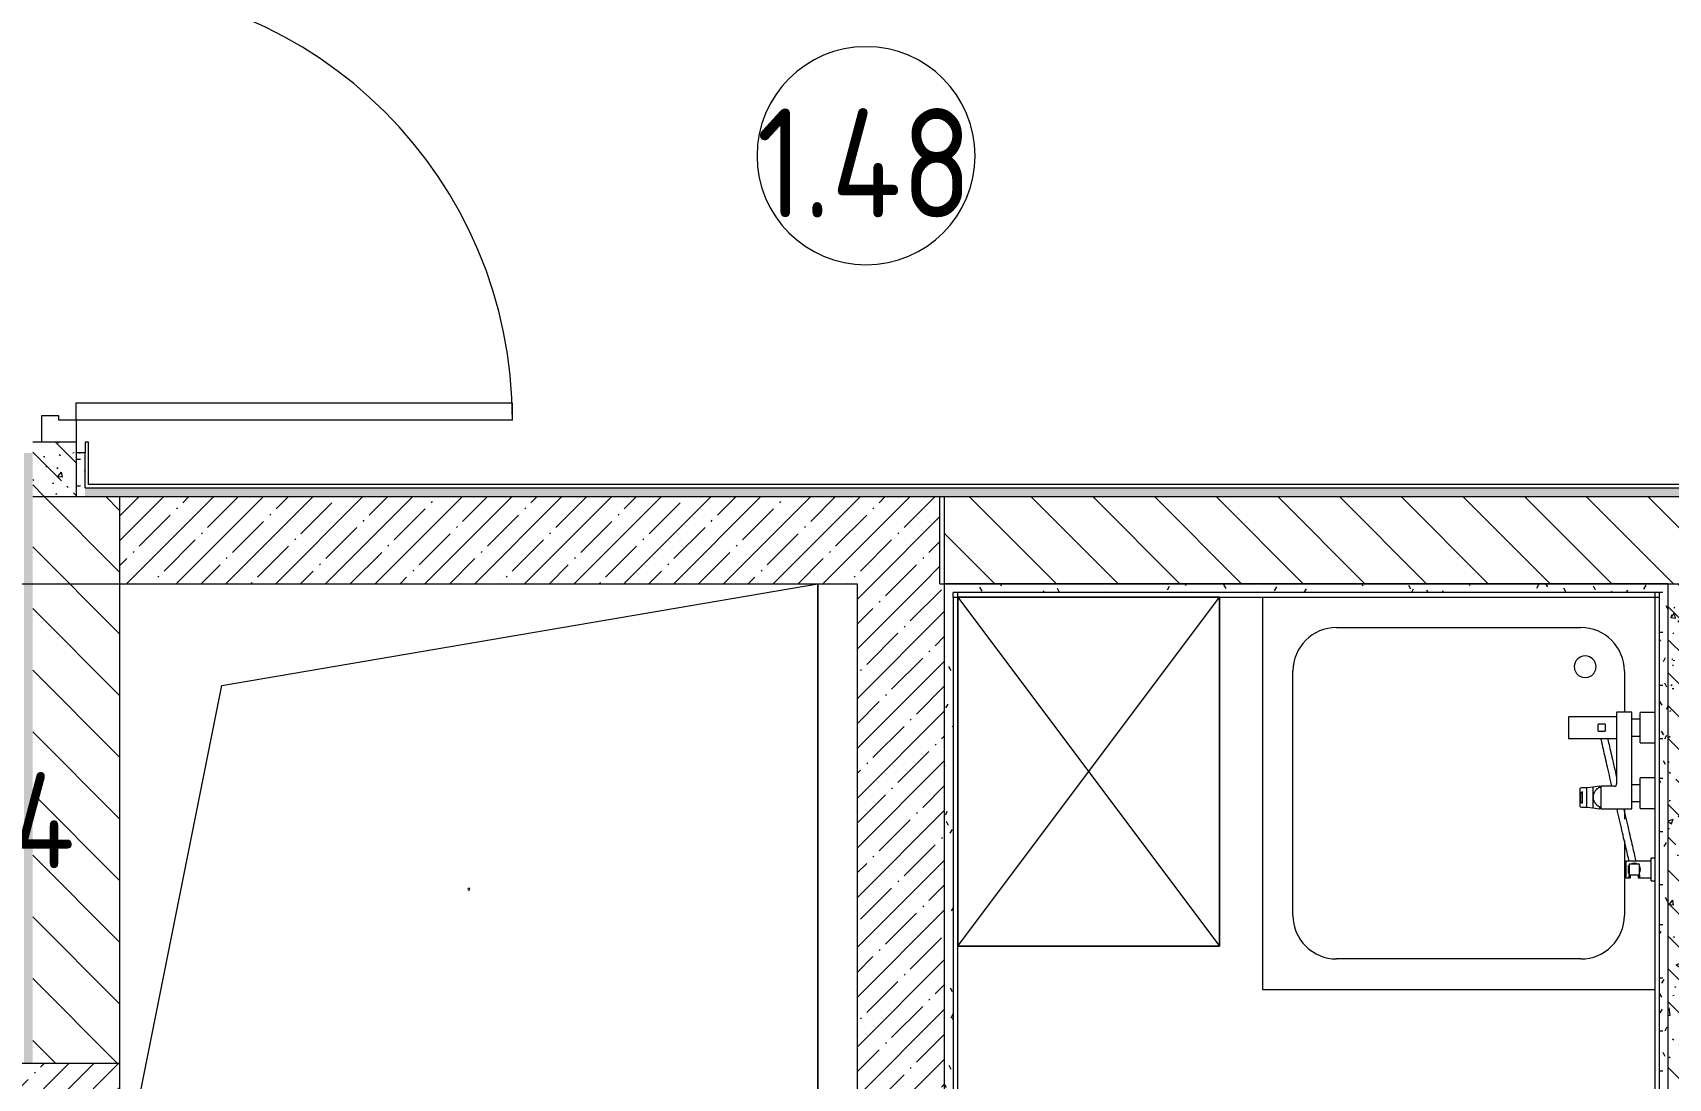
# Model space of a CAD drawing. Header units: millimetres. Extents: x 35881 to 234190, y -8553 to 29063.
# Drawn here: x 66560 to 70310, y 12266 to 14663 of the extents above; entities that cross this region are included whole.
import ezdxf

# ---------------------------------------------------------------- set-up
doc = ezdxf.new("R2010")
doc.units = ezdxf.units.MM
doc.linetypes.add('Осевая', pattern=[3175, 635, -476.25, 1587.5, -476.25])
for name, color, linetype, lineweight in [('A-AREA-IDEN', 7, 'Continuous', 9), ('A-DOOR', 7, 'Continuous', 9), ('A-DOOR-1', 7, 'Continuous', 13), ('A-DOOR-FRAM', 7, 'Continuous', 13), ('A-GENM', 7, 'Continuous', 9), ('A-WALL', 7, 'Continuous', 9), ('E-ELEC-FIXT-IDEN', 7, 'Continuous', 9), ('I-WALL', 7, 'Continuous', 9), ('P-SANR-FIXT', 7, 'Continuous', 9), ('S-COLS', 7, 'Continuous', 9), ('Оси-2', 7, 'Осевая', 9)]:
    doc.layers.add(name, color=color, linetype=linetype, lineweight=lineweight)
for name, color, linetype, lineweight, true_color in [('A-WALL-1', 7, 'Continuous', 9, 0x3c3c3c), ('A-WALL-FNSH-1', 7, 'Continuous', 9, 0x3c3c3c), ('I-FURN-1', 7, 'Continuous', 9, 0xf0f0f0)]:
    doc.layers.add(name, color=color, linetype=linetype, lineweight=lineweight, true_color=true_color)
doc.styles.add('GOST Common', font='GOST_Common.ttf', dxfattribs={"width": 0.9, "height": 220})
doc.styles.add('GOST Common_1', font='GOST_Common.ttf', dxfattribs={"width": 0.9, "height": 250})
pattern_1 = [(45, (0, 0), (-57.02463, 57.02463), []), (45, (57.025, 0), (-57.02463, 57.02463), [100.806, -20.161, 3.353, -16.808])]
pattern_2 = [(135, (0, 0), (-75.43415, -75.43415), [106.68, -17.78, 3.556, -17.78]), (135, (0, 75.39), (-75.43415, -75.43415), []), (50, (0, 0), (127.52922, -11.15758), [13.335, -146.685]), (355, (0, 0), (-24.66966, 133.74002), [10.668, -117.348]), (100.451, (10.63, -0.93), (102.85973, 122.58178), [11.333, -124.663]), (46.184, (0, 35.56), (189.75516, -29.43036), [20.002, -220.027]), (96.636, (15.81, 33.1), (166.1822, 173.1996), [17, -186.995]), (351.184, (0, 35.56), (166.18393, 173.1976), [16.002, -176.022]), (21, (17.78, 26.67), (106.13027, -71.58603), [13.335, -146.685]), (326, (17.78, 26.67), (43.26188, 128.93175), [10.668, -117.348]), (71.451, (26.62, 20.7), (149.39198, 57.34505), [11.333, -124.663]), (37.5, (0, 0), (2.162228, 59.188357), [3.353, -112.573, 3.353, -115.773, -117.792]), (37.5, (0, 0), (2.162228, 59.188357), [-235.052, 3.353, -114.44]), (7.5, (0, 0), (46.773857, 70.12615), [3.353, -64.567, 3.353, -109.906, -44.894]), (7.5, (0, 0), (46.773857, 70.12615), [-181.178, 3.353, -41.542]), (327.5, (-39.65, 0), (94.91367, -4.010093), [3.353, -41.097, 3.353, -135.331, -184.023]), (327.5, (-39.65, 0), (94.91367, -4.010093), [-183.134, 3.353, -180.67]), (317.5, (-57.43, 0), (103.69057, 17.79882), [3.353, -54.432, 3.353, -88.748, -130.683]), (317.5, (-57.43, 0), (103.69057, 17.79882), [-149.885, 3.353, -127.33])]
pattern_3 = [(135, (0, 0), (-70.71068, -70.71068), [])]
pattern_4 = [(0, (0, 0), (121.92, 30.48), [10.058, -81.382, 10.058, -81.382, -487.68]), (0, (0, 0), (121.92, 30.48), [-182.88, 10.058, -172.822, 10.058, -81.382, -213.36]), (0, (0, 0), (121.92, 30.48), [-457.2, 10.058, -50.902, 10.058, -142.342]), (120, (45.72, 15.24), (-87.356454, 90.345817), [10.058, -81.382, 10.058, -81.382, -487.68]), (120, (45.72, 15.24), (-87.356454, 90.345817), [-182.88, 10.058, -172.822, 10.058, -81.382, -213.36]), (120, (45.72, 15.24), (-87.356454, 90.345817), [-457.2, 10.058, -50.902, 10.058, -142.342]), (240, (60.96, 76.2), (-34.563546, -120.825817), [10.058, -81.382, 10.058, -81.382, -487.68]), (240, (60.96, 76.2), (-34.563546, -120.825817), [-182.88, 10.058, -172.822, 10.058, -81.382, -213.36]), (240, (60.96, 76.2), (-34.563546, -120.825817), [-457.2, 10.058, -50.902, 10.058, -142.342])]

# ---------------------------------------------------------------- blocks, each defined once
blk = doc.blocks.new('BSC_Колонна _Прямоугольная - 600х600-23205240-План размещения напольных электротехнических лючков и розеток 1 этажа в осях 12-23')
at = {"layer": 'S-COLS'}
h = blk.add_hatch(dxfattribs=at)
h.set_pattern_fill('FP_16', color=256, style=0, pattern_type=2)
h.set_pattern_definition([(45, (-66460, -12000), (-57.02463, 57.02463), []), (45, (-66402.975, -12000), (-57.02463, 57.02463), [100.806, -20.161, 3.353, -16.808])])
h.paths.add_polyline_path([(-300, -300), (300, -300), (300, 300), (-300, 300)])
for p, q in [((300, 300), (-300, 300)), ((-300, 300), (-300, -300)), ((300, -300), (300, 300)), ((-300, -300), (300, -300))]:
    blk.add_line(p, q, dxfattribs=at)
blk = doc.blocks.new('110_Дверь_СКБ_1Ст_Внутренняя1 - Д-11 1100x2100h_кладовые _все__ коридор _между помещениями блока столовой__ моечные _все_-32089444-План размещения напольных электротехнических лючков и розеток 1 этажа в осях 12-23')
at = {"layer": 'A-DOOR'}
blk.add_arc((512.5, 50), 1000, 90, 180, dxfattribs=at)
at = {"layer": 'A-DOOR-1'}
for p, q in [((512.5, 1050), (472.5, 1050)), ((472.5, 50), (472.5, 1050)), ((512.5, 1050), (512.5, 50)), ((512.5, 50), (472.5, 50))]:
    blk.add_line(p, q, dxfattribs=at)
at = {"layer": 'A-DOOR-FRAM'}
for p, q in [((-537.5, 50), (-537.5, -30)), ((-537.5, 50), (-487.5, 50)), ((-487.5, 50), (-487.5, 10)), ((512.5, 50), (512.5, 10)), ((512.5, 50), (562.5, 50)), ((562.5, 50), (562.5, -30)), ((-477.5, 10), (-487.5, 10)), ((-477.5, 10), (-477.5, -30)), ((502.5, 10), (502.5, -30)), ((512.5, 10), (502.5, 10)), ((-537.5, -30), (-477.5, -30)), ((502.5, -30), (562.5, -30))]:
    blk.add_line(p, q, dxfattribs=at)
blk = doc.blocks.new('SND_Aquanet_Душевой поддон_HX108_Квадратный_С опорами_Сантехкомплект__$ - 900х900-30658251-План размещения напольных электротехнических лючков и розеток 1 этажа в осях 12-23')
at = {"layer": 'P-SANR-FIXT'}
for p, q in [((450, -450), (450, 449.5)), ((-280, 380), (-186.2, 380)), ((35.8, 380), (59.8, 380)), ((108.5, 380), (280, 380)), ((-380, -280), (-380, 280)), ((380, 280), (380, -280)), ((280, -380), (-280, -380)), ((-449.2, -450), (450, -450))]:
    blk.add_line(p, q, dxfattribs=at)
for centre, radius, start, end in [((-280, 280), 100, 90, 180), ((280, 280), 100, 0, 90), ((-290, 290), 25, 90, 270), ((-290, 290), 25, 270, 90), ((-280, -280), 100, 180, 270), ((280, -280), 100, 270, 0)]:
    blk.add_arc(centre, radius, start, end, dxfattribs=at)
blk = doc.blocks.new('GM_Отверстие прямоугольное _в плите_ - Отверстие-21957881-План размещения напольных электротехнических лючков и розеток 1 этажа в осях 12-23')
at = {"layer": 'A-GENM'}
for p, q in [((-566.7, 466.7), (800, 700)), ((800, 700), (800, -700)), ((800, -700), (800, 700)), ((-800, -700), (-566.7, 466.7)), ((800, -700), (-800, -700)), ((-800, -700), (800, -700))]:
    blk.add_line(p, q, dxfattribs=at)
for start, end in [(360, 180), (180, 360)]:
    blk.add_arc((0, 0), 2.5, start, end, dxfattribs=at)
blk = doc.blocks.new('Шкаф параметрический - 1_269-25646702-План размещения напольных электротехнических лючков и розеток 1 этажа в осях 12-23')
at = {"layer": 'I-FURN-1'}
for p, q in [((0, 0), (600, 800)), ((0, 800), (600, 0)), ((600, 800), (0, 800)), ((0, 800), (0, 0)), ((0, 0), (0, 800)), ((0, 800), (600, 800)), ((600, 0), (600, 800)), ((600, 800), (600, 0)), ((0, 0), (600, 0)), ((600, 0), (0, 0))]:
    blk.add_line(p, q, dxfattribs=at)
blk = doc.blocks.new('Смеситель для ванны с душевым гарнитуром - Смеситель для ванны с душевым гарнитуром-V227-План размещения напольных электротехнических лючков и розеток 1 этажа в осях 12-23')
at = {"layer": 'P-SANR-FIXT'}
for p, q in [((70081.5, 13094.5), (70081.5, 13045.5)), ((70191.5, 13095), (70082, 13095)), ((70191.5, 13105), (70191.5, 12941)), ((70191.5, 13105), (70191.5, 12941)), ((70225.5, 13106), (70192.5, 13106)), ((70225.5, 13106), (70192.5, 13106)), ((70226.5, 12885), (70226.5, 13105)), ((70226.5, 12885), (70226.5, 13105)), ((70245.8, 13089.3), (70226.5, 13089.3)), ((70245.8, 13035), (70245.8, 13105)), ((70278.8, 13105), (70245.8, 13105)), ((70245.8, 13035), (70245.8, 13105)), ((70278.8, 13105), (70245.8, 13105)), ((70165.5, 13078), (70149.5, 13078)), ((70149.5, 13077.5), (70149.5, 13078)), ((70149.5, 13078), (70149.5, 13077.5)), ((70149.5, 13062.5), (70149.5, 13077.5)), ((70149.5, 13062.5), (70149.5, 13062)), ((70149.5, 13062), (70149.5, 13062.5)), ((70149.5, 13062), (70165.5, 13062)), ((70165.5, 13077.5), (70165.5, 13078)), ((70165.5, 13078), (70165.5, 13077.5)), ((70165.5, 13077.5), (70165.5, 13062.5)), ((70165.5, 13062.5), (70165.5, 13062)), ((70165.5, 13062), (70165.5, 13062.5)), ((70226.5, 13050.8), (70245.8, 13050.8)), ((70082, 13045), (70191.5, 13045)), ((70245.8, 13035), (70278.8, 13035)), ((70245.8, 13035), (70278.8, 13035)), ((70245.8, 12939.3), (70226.5, 12939.3)), ((70245.8, 12885), (70245.8, 12955)), ((70278.8, 12955), (70245.8, 12955)), ((70245.8, 12885), (70245.8, 12955)), ((70278.8, 12955), (70245.8, 12955)), ((70111.2, 12932), (70107.7, 12931.5)), ((70107.7, 12888.5), (70107.7, 12931.5)), ((70109.6, 12899.6), (70109.6, 12920.4)), ((70109.6, 12920.4), (70112.6, 12920.4)), ((70109.9, 12922.5), (70112.4, 12922.5)), ((70120, 12932), (70111.2, 12932)), ((70111.7, 12922.5), (70111.7, 12920.4)), ((70112.4, 12922.5), (70114, 12922.5)), ((70113.8, 12922.5), (70112.4, 12922.5)), ((70112.6, 12920.4), (70112.6, 12899.6)), ((70122.4, 12932.2), (70120, 12932)), ((70124, 12932.4), (70122.4, 12932.2)), ((70122.4, 12932.2), (70122.4, 12887.8)), ((70136.8, 12934), (70123.9, 12932.4)), ((70152.5, 12935.9), (70136.8, 12934)), ((70136.8, 12934), (70136.8, 12886)), ((70152.5, 12935.9), (70153.2, 12935.9)), ((70153.2, 12932.5), (70153.2, 12935.9)), ((70155, 12935), (70155, 12885)), ((70155, 12935), (70155, 12885)), ((70186.5, 12936), (70156, 12936)), ((70186.5, 12936), (70156, 12936)), ((70226.5, 12900.8), (70245.8, 12900.8)), ((70107.7, 12888.5), (70111.2, 12888)), ((70109.6, 12899.6), (70112.6, 12899.6)), ((70112.4, 12897.5), (70109.9, 12897.5)), ((70111.2, 12888), (70120, 12888)), ((70111.7, 12899.6), (70111.7, 12897.5)), ((70112.4, 12897.5), (70113.8, 12897.5)), ((70112.4, 12897.5), (70114, 12897.5)), ((70120, 12888.1), (70122.4, 12887.8)), ((70122.4, 12887.8), (70124, 12887.6)), ((70123.9, 12887.6), (70136.8, 12886)), ((70136.8, 12886), (70152.5, 12884.1)), ((70153.2, 12884.1), (70152.5, 12884.1)), ((70153.2, 12884.1), (70153.2, 12889)), ((70156, 12884), (70225.5, 12884)), ((70156, 12884), (70225.5, 12884)), ((70245.8, 12885), (70278.8, 12885)), ((70245.8, 12885), (70278.8, 12885)), ((70270.8, 12764.3), (70212.8, 12764.3)), ((70212.8, 12764.3), (70212.8, 12725.8)), ((70220.1, 12753.4), (70218.6, 12753.4)), ((70220.1, 12753.4), (70218.6, 12753.4)), ((70220.1, 12753.4), (70218.6, 12753.4)), ((70220.1, 12753.4), (70218.6, 12753.4)), ((70220.1, 12753.4), (70218.6, 12753.4)), ((70220.1, 12753.4), (70218.6, 12753.4)), ((70220.1, 12753.4), (70218.6, 12753.4)), ((70220.1, 12753.4), (70218.6, 12753.4)), ((70218.6, 12750.2), (70218.6, 12753.4)), ((70218.6, 12753.4), (70218.6, 12750.2)), ((70218.6, 12750.2), (70218.6, 12753.4)), ((70218.6, 12753.4), (70218.6, 12750.2)), ((70218.6, 12750.2), (70218.6, 12753.4)), ((70218.6, 12753.4), (70218.6, 12750.2)), ((70218.6, 12750.2), (70218.6, 12753.4)), ((70218.6, 12753.4), (70218.6, 12750.2)), ((70218.6, 12750.2), (70218.6, 12753.4)), ((70218.6, 12753.4), (70218.6, 12750.2)), ((70218.6, 12750.2), (70218.6, 12753.4)), ((70218.6, 12753.4), (70218.6, 12750.2)), ((70218.6, 12750.2), (70218.6, 12753.4)), ((70218.6, 12753.4), (70218.6, 12750.2)), ((70218.6, 12750.2), (70218.6, 12753.4)), ((70218.6, 12753.4), (70218.6, 12750.2)), ((70218.6, 12750.2), (70220.1, 12750.2)), ((70218.6, 12750.2), (70220.1, 12750.2)), ((70218.6, 12750.2), (70220.1, 12750.2)), ((70218.6, 12750.2), (70220.1, 12750.2)), ((70218.6, 12750.2), (70220.1, 12750.2)), ((70218.6, 12750.2), (70220.1, 12750.2)), ((70218.6, 12750.2), (70220.1, 12750.2)), ((70218.6, 12750.2), (70220.1, 12750.2)), ((70220.1, 12757), (70220.1, 12733)), ((70244.1, 12757), (70220.1, 12757)), ((70244.1, 12733), (70244.1, 12757)), ((70278.8, 12771), (70270.8, 12771)), ((70270.8, 12769.4), (70270.8, 12771)), ((70270.8, 12771), (70270.8, 12769.4)), ((70270.8, 12720.6), (70270.8, 12769.4)), ((70212.8, 12725.8), (70220.3, 12725.8)), ((70220.1, 12748.9), (70218.6, 12748.9)), ((70220.1, 12748.9), (70218.6, 12748.9)), ((70220.1, 12748.9), (70218.6, 12748.9)), ((70220.1, 12748.9), (70218.6, 12748.9)), ((70220.1, 12748.9), (70218.6, 12748.9)), ((70220.1, 12748.9), (70218.6, 12748.9)), ((70220.1, 12748.9), (70218.6, 12748.9)), ((70220.1, 12748.9), (70218.6, 12748.9)), ((70218.6, 12745.6), (70218.6, 12748.9)), ((70218.6, 12748.9), (70218.6, 12745.6)), ((70218.6, 12745.6), (70218.6, 12748.9)), ((70218.6, 12748.9), (70218.6, 12745.6)), ((70218.6, 12745.6), (70218.6, 12748.9)), ((70218.6, 12748.9), (70218.6, 12745.6)), ((70218.6, 12745.6), (70218.6, 12748.9)), ((70218.6, 12748.9), (70218.6, 12745.6)), ((70218.6, 12745.6), (70218.6, 12748.9)), ((70218.6, 12748.9), (70218.6, 12745.6)), ((70218.6, 12745.6), (70218.6, 12748.9)), ((70218.6, 12748.9), (70218.6, 12745.6)), ((70218.6, 12745.6), (70218.6, 12748.9)), ((70218.6, 12748.9), (70218.6, 12745.6)), ((70218.6, 12745.6), (70218.6, 12748.9)), ((70218.6, 12748.9), (70218.6, 12745.6)), ((70218.6, 12745.6), (70220.1, 12745.6)), ((70218.6, 12745.6), (70220.1, 12745.6)), ((70218.6, 12745.6), (70220.1, 12745.6)), ((70218.6, 12745.6), (70220.1, 12745.6)), ((70218.6, 12745.6), (70220.1, 12745.6)), ((70218.6, 12745.6), (70220.1, 12745.6)), ((70218.6, 12745.6), (70220.1, 12745.6)), ((70218.6, 12745.6), (70220.1, 12745.6)), ((70220.1, 12744.4), (70218.6, 12744.4)), ((70220.1, 12744.4), (70218.6, 12744.4)), ((70220.1, 12744.4), (70218.6, 12744.4)), ((70220.1, 12744.4), (70218.6, 12744.4)), ((70220.1, 12744.4), (70218.6, 12744.4)), ((70220.1, 12744.4), (70218.6, 12744.4)), ((70220.1, 12744.4), (70218.6, 12744.4)), ((70220.1, 12744.4), (70218.6, 12744.4)), ((70218.6, 12741.1), (70218.6, 12744.4)), ((70218.6, 12744.4), (70218.6, 12741.1)), ((70218.6, 12741.1), (70218.6, 12744.4)), ((70218.6, 12744.4), (70218.6, 12741.1)), ((70218.6, 12741.1), (70218.6, 12744.4)), ((70218.6, 12744.4), (70218.6, 12741.1)), ((70218.6, 12741.1), (70218.6, 12744.4)), ((70218.6, 12744.4), (70218.6, 12741.1)), ((70218.6, 12741.1), (70218.6, 12744.4)), ((70218.6, 12744.4), (70218.6, 12741.1)), ((70218.6, 12741.1), (70218.6, 12744.4)), ((70218.6, 12744.4), (70218.6, 12741.1)), ((70218.6, 12741.1), (70218.6, 12744.4)), ((70218.6, 12744.4), (70218.6, 12741.1)), ((70218.6, 12741.1), (70218.6, 12744.4)), ((70218.6, 12744.4), (70218.6, 12741.1)), ((70218.6, 12741.1), (70220.1, 12741.1)), ((70218.6, 12741.1), (70220.1, 12741.1)), ((70218.6, 12741.1), (70220.1, 12741.1)), ((70218.6, 12741.1), (70220.1, 12741.1)), ((70218.6, 12741.1), (70220.1, 12741.1)), ((70218.6, 12741.1), (70220.1, 12741.1)), ((70218.6, 12741.1), (70220.1, 12741.1)), ((70218.6, 12741.1), (70220.1, 12741.1)), ((70220.1, 12739.8), (70218.6, 12739.8)), ((70220.1, 12739.8), (70218.6, 12739.8)), ((70220.1, 12739.8), (70218.6, 12739.8)), ((70220.1, 12739.8), (70218.6, 12739.8)), ((70220.1, 12739.8), (70218.6, 12739.8)), ((70220.1, 12739.8), (70218.6, 12739.8)), ((70220.1, 12739.8), (70218.6, 12739.8)), ((70220.1, 12739.8), (70218.6, 12739.8)), ((70218.6, 12736.6), (70218.6, 12739.8)), ((70218.6, 12739.8), (70218.6, 12736.6)), ((70218.6, 12736.6), (70218.6, 12739.8)), ((70218.6, 12739.8), (70218.6, 12736.6)), ((70218.6, 12736.6), (70218.6, 12739.8)), ((70218.6, 12739.8), (70218.6, 12736.6)), ((70218.6, 12736.6), (70218.6, 12739.8)), ((70218.6, 12739.8), (70218.6, 12736.6)), ((70218.6, 12736.6), (70218.6, 12739.8)), ((70218.6, 12739.8), (70218.6, 12736.6)), ((70218.6, 12736.6), (70218.6, 12739.8)), ((70218.6, 12739.8), (70218.6, 12736.6)), ((70218.6, 12736.6), (70218.6, 12739.8)), ((70218.6, 12739.8), (70218.6, 12736.6)), ((70218.6, 12736.6), (70218.6, 12739.8)), ((70218.6, 12739.8), (70218.6, 12736.6)), ((70218.6, 12736.6), (70220.1, 12736.6)), ((70218.6, 12736.6), (70220.1, 12736.6)), ((70218.6, 12736.6), (70220.1, 12736.6)), ((70218.6, 12736.6), (70220.1, 12736.6)), ((70218.6, 12736.6), (70220.1, 12736.6)), ((70218.6, 12736.6), (70220.1, 12736.6)), ((70218.6, 12736.6), (70220.1, 12736.6)), ((70218.6, 12736.6), (70220.1, 12736.6)), ((70220.1, 12733), (70244.1, 12733)), ((70220.3, 12733), (70220.3, 12725.8)), ((70220.3, 12725.8), (70220.3, 12733)), ((70220.3, 12725.8), (70222.6, 12725.8)), ((70223.1, 12726.3), (70223.1, 12733)), ((70241.1, 12733), (70241.1, 12726.3)), ((70241.6, 12725.8), (70243.6, 12725.8)), ((70243.6, 12725.8), (70243.6, 12733)), ((70243.6, 12733), (70243.6, 12725.8)), ((70243.6, 12725.8), (70270.8, 12725.8)), ((70270.8, 12720.6), (70270.8, 12719)), ((70270.8, 12719), (70270.8, 12720.6)), ((70270.8, 12719), (70278.8, 12719))]:
    blk.add_line(p, q, dxfattribs=at)
at = {"layer": 'P-SANR-FIXT', "flags": 128}
for points in [[(70180.5, 12936.3), (70179, 12942.6), (70177.6, 12948.9), (70176.2, 12955.1), (70174.8, 12961.3), (70173.4, 12967.3), (70172, 12973.3), (70170.7, 12979.2), (70169.3, 12984.9), (70168.1, 12990.5), (70166.8, 12996), (70165.6, 13001.3), (70164.4, 13006.5), (70163.2, 13011.5), (70162.1, 13016.3), (70161.1, 13021), (70160, 13025.5), (70159, 13029.8), (70158.1, 13033.9), (70157.2, 13037.8), (70156.4, 13041.4), (70155.6, 13044.9)], [(70170.9, 13045), (70171.4, 13043.1), (70172.2, 13039.3), (70173.1, 13035.4), (70174.1, 13031.2), (70175.1, 13026.8), (70176.2, 13022.2), (70177.3, 13017.5), (70178.4, 13012.6), (70179.5, 13007.5), (70180.8, 13002.2), (70182, 12996.8), (70183.3, 12991.3), (70184.6, 12985.6), (70185.9, 12979.8), (70187.2, 12973.9), (70188.6, 12967.9), (70190, 12961.8), (70191.4, 12955.6)], [(70109.6, 12920.4), (70109.6, 12920.8), (70109.7, 12921.3), (70109.7, 12921.7), (70109.7, 12922), (70109.8, 12922.3), (70109.8, 12922.4)], [(70112.4, 12922.5), (70112.4, 12922.4), (70112.5, 12922.3), (70112.5, 12922), (70112.5, 12921.7), (70112.6, 12921.3), (70112.6, 12920.8), (70112.6, 12920.4)], [(70138.1, 12912), (70138.2, 12913), (70138.3, 12914), (70138.4, 12915), (70138.6, 12916), (70138.8, 12916.9), (70139.1, 12917.9), (70139.4, 12918.9), (70139.7, 12919.8), (70140.1, 12920.7), (70140.5, 12921.6), (70140.9, 12922.5), (70141.4, 12923.4), (70141.9, 12924.3), (70142.5, 12925.1), (70143.1, 12925.9), (70143.7, 12926.7), (70144.3, 12927.5), (70145, 12928.2), (70145.7, 12928.9), (70146.4, 12929.6), (70147.2, 12930.3), (70148, 12930.9), (70148.8, 12931.5), (70149.6, 12932), (70150.5, 12932.6), (70151.3, 12933), (70152.2, 12933.5), (70153.1, 12933.9), (70154.1, 12934.3), (70155, 12934.6)], [(70155, 12887.3), (70154.1, 12887.7), (70153.1, 12888.1), (70152.2, 12888.5), (70151.3, 12888.9), (70150.5, 12889.4), (70149.6, 12890), (70148.8, 12890.5), (70148, 12891.1), (70147.2, 12891.7), (70146.4, 12892.4), (70145.7, 12893.1), (70145, 12893.8), (70144.3, 12894.5), (70143.7, 12895.3), (70143.1, 12896.1), (70142.5, 12896.9), (70141.9, 12897.7), (70141.4, 12898.6), (70140.9, 12899.4), (70140.5, 12900.3), (70140.1, 12901.2), (70139.7, 12902.2), (70139.4, 12903.1), (70139.1, 12904.1), (70138.8, 12905), (70138.6, 12906), (70138.4, 12907), (70138.3, 12908), (70138.2, 12909), (70138.1, 12910), (70138.1, 12911)], [(70109.8, 12897.6), (70109.8, 12897.7), (70109.7, 12898), (70109.7, 12898.3), (70109.7, 12898.7), (70109.6, 12899.2), (70109.6, 12899.6)], [(70112.6, 12899.6), (70112.6, 12899.2), (70112.6, 12898.7), (70112.5, 12898.3), (70112.5, 12898), (70112.5, 12897.7), (70112.4, 12897.6), (70112.4, 12897.5)], [(70219.8, 12764.7), (70219.1, 12768.1), (70218.3, 12771.6), (70217.4, 12775.4), (70216.5, 12779.4), (70215.5, 12783.6), (70214.5, 12788), (70213.5, 12792.5), (70212.4, 12797.3), (70211.2, 12802.2), (70210.1, 12807.3), (70208.9, 12812.5), (70207.6, 12817.9), (70206.4, 12823.5), (70205.1, 12829.1), (70203.7, 12834.9), (70202.4, 12840.8), (70201, 12846.8), (70199.6, 12852.9), (70198.2, 12859.1), (70196.7, 12865.4), (70195.3, 12871.7), (70193.8, 12878.1), (70192.5, 12884)], [(70207.9, 12884), (70209.1, 12878.5), (70210.6, 12872.2), (70212, 12865.9), (70213.5, 12859.6), (70214.9, 12853.5), (70216.3, 12847.4), (70217.6, 12841.5), (70219, 12835.6), (70220.3, 12829.9), (70221.6, 12824.3), (70222.8, 12818.8), (70224, 12813.5), (70225.2, 12808.3), (70226.4, 12803.3), (70227.5, 12798.4), (70228.6, 12793.8), (70229.6, 12789.3), (70230.6, 12785), (70231.5, 12780.9), (70232.4, 12777), (70233.3, 12773.3), (70234, 12769.9), (70234.8, 12766.6), (70235.3, 12764.3)]]:
    blk.add_lwpolyline(points, dxfattribs=at)
at = {"layer": 'P-SANR-FIXT'}
for centre, radius, start, end in [((70082, 13094.5), 0.5, 90, 180), ((70192.5, 13105), 1, 90, 180), ((70192.5, 13105), 1, 90, 180), ((70225.5, 13105), 1, 0, 90), ((70225.5, 13105), 1, 0, 90), ((70082, 13045.5), 0.5, 180, 270), ((70186.5, 12941), 5, 270, 0), ((70186.5, 12941), 5, 270, 0), ((70156, 12935), 1, 90, 180), ((70156, 12935), 1, 90, 180), ((70156, 12885), 1, 180, 270), ((70156, 12885), 1, 180, 270), ((70225.5, 12885), 1, 270, 0), ((70225.5, 12885), 1, 270, 0), ((70232.1, 12745), 14.2, 148.3082, 212.0443), ((70232.1, 12745), 14.2, 148.3082, 212.0443), ((70232.1, 12745), 14.2, 58.2631, 121.8541), ((70232.1, 12745), 14.2, 58.2631, 121.8541), ((70232.1, 12745), 14.2, 328.1524, 31.7439), ((70232.1, 12745), 14.2, 328.1524, 31.7439), ((70222.6, 12726.3), 0.5, 270, 0), ((70241.6, 12726.3), 0.5, 180, 270)]:
    blk.add_arc(centre, radius, start, end, dxfattribs=at)
blk = doc.blocks.new('Марка_Помещения - Номер-25198446-План размещения напольных электротехнических лючков и розеток 1 этажа в осях 12-23')
at = {"layer": 'A-AREA-IDEN'}
for start, end in [(360, 180), (180, 360)]:
    blk.add_arc((0, 0), 2.5, start, end, dxfattribs=at)

msp = doc.modelspace()

# ---------------------------------------------------------------- hatches: boundary and pattern name
at = {"layer": 'I-WALL'}
h = msp.add_hatch(dxfattribs=at)
h.set_pattern_fill('FP_58', color=256, style=0, pattern_type=2)
h.set_pattern_definition(pattern_4)
h.paths.add_polyline_path([(66540, 12300), (66560, 12300), (66560, 13700), (66540, 13700), (66540, 12320)])
h.paths.add_polyline_path([(66560, 14850), (66560, 15530), (66540, 15530), (66540, 14850)])
h = msp.add_hatch(dxfattribs=at)
h.set_pattern_fill('FP_22', color=256, style=0, pattern_type=2)
h.set_pattern_definition(pattern_2)
h.paths.add_polyline_path([(66560, 13600), (66660, 13600), (66660, 13725), (66560, 13725)])
h.paths.add_polyline_path([(66660, 14825), (66660, 15550), (66560, 15550), (66560, 14825)])
h = msp.add_hatch(dxfattribs=at)
h.set_pattern_fill('FP_58', color=256, style=0, pattern_type=2)
h.set_pattern_definition(pattern_4)
h.paths.add_polyline_path([(66680, 13600), (66680, 13700), (66660, 13700), (66660, 13600)])
h.paths.add_polyline_path([(66660, 14850), (66680, 14850), (66680, 15550), (66660, 15550)])
h = msp.add_hatch(dxfattribs=at)
h.set_pattern_fill('FP_58', color=256, style=0, pattern_type=2)
h.set_pattern_definition(pattern_4)
h.paths.add_polyline_path([(70630.7, 13600), (70710, 13600), (70710, 13620), (66680, 13620), (66680, 13600), (70267, 13600)])
h = msp.add_hatch(dxfattribs=at)
h.set_pattern_fill('FP_20', color=256, style=0, pattern_type=2)
h.set_pattern_definition(pattern_3)
h.paths.add_polyline_path([(66560, 12300), (66760, 12300), (66760, 13600), (66560, 13600), (66560, 12398.6)])
h = msp.add_hatch(dxfattribs=at)
h.set_pattern_fill('FP_1', color=256, style=0, pattern_type=2)
h.set_pattern_definition(pattern_1)
h.paths.add_polyline_path([(68450, 13400), (68640, 13400), (68640, 13600), (66760, 13600), (66760, 13400), (67357.5, 13400)])
h = msp.add_hatch(dxfattribs=at)
h.set_pattern_fill('FP_20', color=256, style=0, pattern_type=2)
h.set_pattern_definition(pattern_3)
h.paths.add_polyline_path([(84490.7, 13400), (84490.7, 13600), (68650, 13600), (68650, 13400), (81905.3, 13400)])
h = msp.add_hatch(dxfattribs=at)
h.set_pattern_fill('FP_1', color=256, style=0, pattern_type=2)
h.set_pattern_definition(pattern_1)
h.paths.add_polyline_path([(68650, 11700), (68650, 13400), (68450, 13400), (68450, 11700)])
h = msp.add_hatch(dxfattribs=at)
h.set_pattern_fill('FP_58', color=256, style=0, pattern_type=2)
h.set_pattern_definition(pattern_4)
h.paths.add_polyline_path([(70289.8, 13380), (70289.8, 13400), (68650, 13400), (68650, 13380), (70278.8, 13380)])
h = msp.add_hatch(dxfattribs=at)
h.set_pattern_fill('FP_58', color=256, style=0, pattern_type=2)
h.set_pattern_definition(pattern_4)
h.paths.add_polyline_path([(70289.8, 11120), (70309.8, 11120), (70309.8, 13400), (70289.8, 13400), (70289.8, 11131)])
h = msp.add_hatch(dxfattribs=at)
h.set_pattern_fill('FP_22', color=256, style=0, pattern_type=2)
h.set_pattern_definition(pattern_2)
h.paths.add_polyline_path([(70309.8, 11100), (70389.8, 11100), (70389.8, 11700), (70310, 11700), (70310, 12200), (70389.8, 12200), (70389.8, 13400), (70309.8, 13400), (70309.8, 11180.8)])
h = msp.add_hatch(dxfattribs=at)
h.set_pattern_fill('FP_58', color=256, style=0, pattern_type=2)
h.set_pattern_definition(pattern_4)
h.paths.add_polyline_path([(68650, 11680), (68670, 11680), (68670, 13380), (68650, 13380), (68650, 11700)])

# ---------------------------------------------------------------- linework, layer by layer
at = {"layer": 'A-WALL'}
for p, q in [((66680, 13620), (66680, 13700)), ((66680, 13620), (70690, 13620)), ((68670, 13369), (68670, 13380)), ((70289.8, 13380), (68670, 13380)), ((68670, 13369), (68670, 13369))]:
    msp.add_line(p, q, dxfattribs=at)
at = {"layer": 'A-WALL-1'}
for p, q in [((66660, 13725), (66560, 13725)), ((66660, 13725), (66660, 13600)), ((66680, 13700), (66660, 13700)), ((66560, 13600), (84490.7, 13600)), ((66760, 12300), (66760, 13600)), ((68640, 13400), (68640, 13600)), ((68650, 13600), (68650, 11700)), ((66760, 13400), (68450, 13400)), ((68450, 13400), (68450, 11900)), ((68640, 13400), (73540, 13400)), ((70309.8, 13400), (68650, 13400)), ((70309.8, 11100), (70309.8, 13400))]:
    msp.add_line(p, q, dxfattribs=at)
at = {"layer": 'A-WALL-FNSH-1'}
for p, q in [((66680, 13725), (66680, 13700)), ((66688, 13725), (66680, 13725)), ((66688, 13628), (66688, 13725)), ((70682, 13628), (66688, 13628)), ((68670, 13369), (70289.8, 13369)), ((68670, 13369), (68670, 11680)), ((68681, 11669), (68681, 13380)), ((70278.8, 13380), (70278.8, 11120)), ((70289.8, 11131), (70289.8, 13380))]:
    msp.add_line(p, q, dxfattribs=at)
at = {"layer": 'Оси-2'}
msp.add_line((39180.8, 13400), (81600, 13400), dxfattribs=at)

# ---------------------------------------------------------------- block references
at = {"layer": 'A-AREA-IDEN', "xscale": 99.99999999999993, "yscale": 99.99999999999993, "zscale": 99.99999999999993}
msp.add_blockref('Марка_Помещения - Номер-25198446-План размещения напольных электротехнических лючков и розеток 1 этажа в осях 12-23', (68470.7, 14381.3), dxfattribs=at)
at = {"layer": 'A-DOOR', "rotation": 270}
msp.add_blockref('110_Дверь_СКБ_1Ст_Внутренняя1 - Д-11 1100x2100h_кладовые _все__ коридор _между помещениями блока столовой__ моечные _все_-32089444-План размещения напольных электротехнических лючков и розеток 1 этажа в осях 12-23', (66610, 14287.5), dxfattribs=at)
at = {"layer": 'A-GENM'}
msp.add_blockref('GM_Отверстие прямоугольное _в плите_ - Отверстие-21957881-План размещения напольных электротехнических лючков и розеток 1 этажа в осях 12-23', (67560, 12700), dxfattribs=at)
at = {"layer": 'I-FURN-1'}
msp.add_blockref('Шкаф параметрический - 1_269-25646702-План размещения напольных электротехнических лючков и розеток 1 этажа в осях 12-23', (68681, 12569), dxfattribs=at)
at = {"layer": 'P-SANR-FIXT', "rotation": 270.0000000000001}
msp.add_blockref('SND_Aquanet_Душевой поддон_HX108_Квадратный_С опорами_Сантехкомплект__$ - 900х900-30658251-План размещения напольных электротехнических лючков и розеток 1 этажа в осях 12-23', (69829.3, 12919.8), dxfattribs=at)
at = {"layer": 'P-SANR-FIXT'}
msp.add_blockref('Смеситель для ванны с душевым гарнитуром - Смеситель для ванны с душевым гарнитуром-V227-План размещения напольных электротехнических лючков и розеток 1 этажа в осях 12-23', (0, 0), dxfattribs=at)
at = {"layer": 'S-COLS'}
msp.add_blockref('BSC_Колонна _Прямоугольная - 600х600-23205240-План размещения напольных электротехнических лючков и розеток 1 этажа в осях 12-23', (66460, 12000), dxfattribs=at)

# ---------------------------------------------------------------- texts
at = {"layer": 'A-AREA-IDEN', "insert": (68219.8, 14489.8), "char_height": 250, "width": 627.721, "attachment_point": 1, "style": 'GOST Common_1'}
msp.add_mtext('1.48', dxfattribs=at)
at = {"layer": 'E-ELEC-FIXT-IDEN', "insert": (64736.9, 12967.7), "char_height": 220, "width": 1984.177, "attachment_point": 1, "style": 'GOST Common'}
msp.add_mtext('   1: 220 V ip44', dxfattribs=at)

doc.saveas('drawing.dxf')
